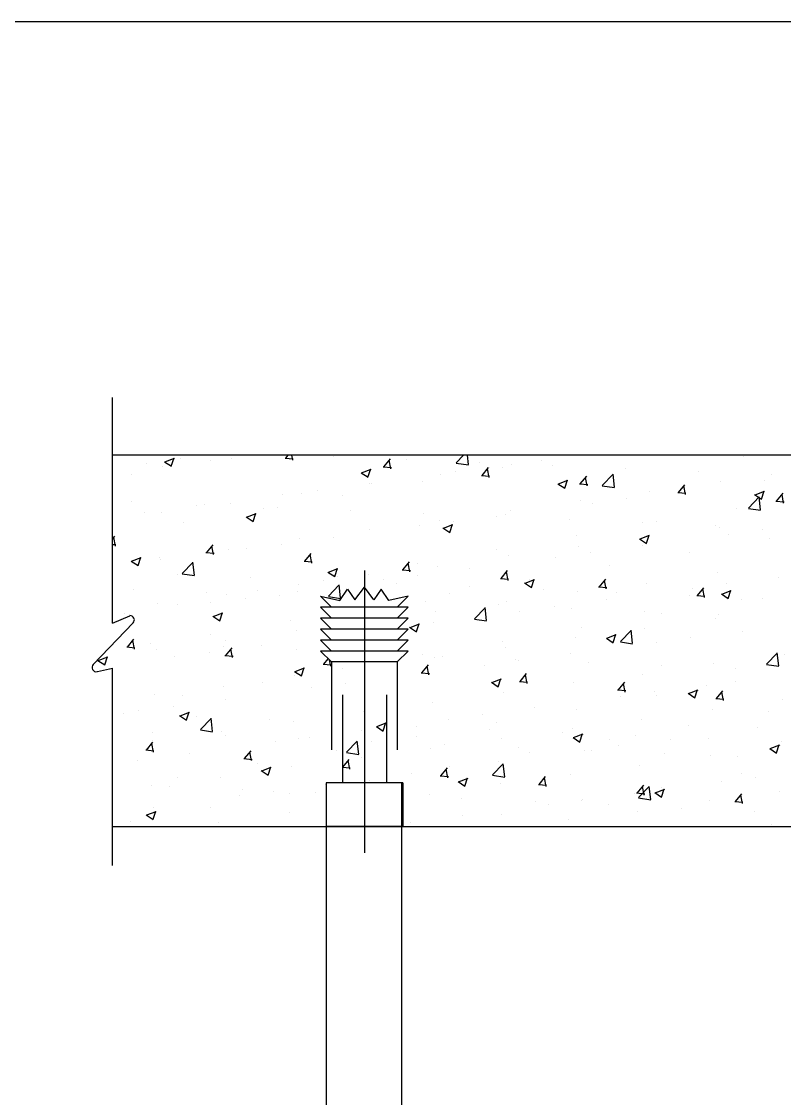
# Model space of a CAD drawing. Extents: x -730 to 2784, y 160 to 852.
# Drawn here: x -680.505 to -679.428, y 247.852 to 249.37 of the extents above; entities that cross this region are included whole.
import ezdxf

# ---------------------------------------------------------------- set-up
doc = ezdxf.new("R2010")
doc.units = 0
doc.header["$MEASUREMENT"] = 0
doc.linetypes.add('DASH3', pattern=[200, 100, -100])
doc.linetypes.add('EQUIP5', pattern=[200, 100, -100])
doc.layers.add('2', color=2, linetype='Continuous', lineweight=25)
for name, color, linetype in [('M-DE-TI', 1, 'Continuous'), ('M_HV_HATCH', 11, 'Continuous'), ('MEQUIP', 1, 'Continuous'), ('MEQUIP5', 1, 'DASH3'), ('Text', 42, 'Continuous')]:
    doc.layers.add(name, color=color, linetype=linetype)

# ---------------------------------------------------------------- blocks, each defined once
blk = doc.blocks.new('A$C4147513A')
at = {"layer": 'M_HV_HATCH', "color": 7}
for p, q in [((0.0585, 0.2005), (0.0687, 0.1564)), ((0.0836, 0.1754), (0.0585, 0.2005)), ((0.1086, 0.1754), (0.0836, 0.2005)), ((0.0836, 0.2005), (0.0836, 0)), ((0.1337, 0.1754), (0.1086, 0.2005)), ((0.1086, 0.2005), (0.1086, 0)), ((0.1587, 0.1754), (0.1337, 0.2005)), ((0.1337, 0.2005), (0.1337, 0)), ((0.1838, 0.1754), (0.1587, 0.2005)), ((0.1587, 0.2005), (0.1587, 0)), ((0.2088, 0.1754), (0.1838, 0.2005)), ((0.1838, 0.2005), (0.1838, 0)), ((0.2088, 0.1754), (0.2088, 0.0251)), ((0.0687, 0.1564), (0.0423, 0.1386)), ((0.0423, 0.1386), (0.0666, 0.1218)), ((0.0666, 0.1218), (0.0382, 0.1002)), ((0.0666, 0.0787), (0.0382, 0.1002)), ((0.0423, 0.0619), (0.0666, 0.0787)), ((0.0687, 0.0441), (0.0423, 0.0619)), ((0.0585, 0), (0.0687, 0.0441)), ((0.0836, 0.0251), (0.0585, 0)), ((0.1086, 0.0251), (0.0836, 0)), ((0.1337, 0.0251), (0.1086, 0)), ((0.1587, 0.0251), (0.1337, 0)), ((0.1838, 0.0251), (0.1587, 0)), ((0.2088, 0.0251), (0.1838, 0))]:
    blk.add_line(p, q, dxfattribs=at)
at = {"layer": 'MEQUIP', "color": 7}
for p, q in [((0.2088, 0.1754), (0.284, 0.1754)), ((0.4845, 0.1879), (0.5847, 0.1879)), ((0.4845, 0.1879), (0.4845, 0.0125)), ((0.5847, 0.1879), (0.5847, 0.0125)), ((0.284, 0.1504), (0.4845, 0.1504)), ((0, 0.1002), (0.6442, 0.1002)), ((0.284, 0.0501), (0.4845, 0.0501)), ((0.2088, 0.0251), (0.284, 0.0251)), ((0.4845, 0.0125), (0.5847, 0.0125))]:
    blk.add_line(p, q, dxfattribs=at)
at = {"layer": 'MEQUIP', "color": 7, "linetype": 'EQUIP5'}
blk.add_line((0.284, 0.1754), (0.4093, 0.1754), dxfattribs=at)
at = {"layer": 'MEQUIP5', "color": 7}
for p, q in [((0.295, 0.1754), (0.4093, 0.1754)), ((0.284, 0.0251), (0.4093, 0.0251)), ((0.295, 0.0251), (0.4093, 0.0251))]:
    blk.add_line(p, q, dxfattribs=at)

msp = doc.modelspace()

# ---------------------------------------------------------------- linework, layer by layer
at = {"layer": '2', "color": 0, "linetype": 'Continuous'}
for p, q in [((-680.3762, 248.5218), (-680.3762, 248.8401)), ((-680.3762, 248.5218), (-680.3517, 248.5325)), ((-680.347, 248.5223), (-680.4034, 248.4636)), ((-680.3976, 248.4536), (-680.3762, 248.4585)), ((-680.3762, 248.3429), (-680.3762, 248.4585)), ((-680.3762, 248.1803), (-680.3762, 248.4585))]:
    msp.add_line(p, q, dxfattribs=at)
for centre, start, end in [((-680.3514, 248.5265), 316.1455, 93.1715), ((-680.399, 248.4595), 136.1455, 283.2179)]:
    msp.add_arc(centre, 0.00603, start, end, dxfattribs=at)
at = {"layer": 'M-DE-TI', "color": 7}
msp.add_line((-682.207, 249.3699), (-679.1194, 249.3699), dxfattribs=at)
at = {"layer": 'MEQUIP', "color": 7}
for p, q in [((-680.075, 248.297), (-680.075, 246.2649)), ((-679.9684, 248.297), (-679.9684, 246.2649))]:
    msp.add_line(p, q, dxfattribs=at)
at = {"layer": 'Text', "color": 0}
for p, q in [((-677.0731, 248.7587), (-680.3762, 248.7587)), ((-680.1319, 248.7544), (-680.1283, 248.7587)), ((-680.122, 248.7517), (-680.1233, 248.7587)), ((-680.0644, 248.7575), (-680.0644, 248.7575)), ((-679.8914, 248.748), (-679.8812, 248.7587)), ((-679.8742, 248.7455), (-679.8757, 248.7587)), ((-679.4869, 248.7573), (-679.4869, 248.7573)), ((-680.3283, 248.7474), (-680.3283, 248.7474)), ((-680.3053, 248.7423), (-680.3053, 248.7423)), ((-680.3028, 248.7495), (-680.2932, 248.743)), ((-680.3023, 248.7492), (-680.2887, 248.7544)), ((-680.2933, 248.7431), (-680.2894, 248.7548)), ((-680.28, 248.7537), (-680.28, 248.7537)), ((-680.2375, 248.7507), (-680.2375, 248.7507)), ((-680.2078, 248.7546), (-680.2078, 248.7546)), ((-680.1329, 248.7545), (-680.1213, 248.7535)), ((-679.9944, 248.7424), (-679.9829, 248.7414)), ((-679.9934, 248.7423), (-679.9841, 248.7534)), ((-679.9835, 248.7395), (-679.9858, 248.7516)), ((-679.9614, 248.7532), (-679.9614, 248.7532)), ((-679.8914, 248.7476), (-679.8742, 248.745)), ((-679.8583, 248.7488), (-679.8583, 248.7488)), ((-679.855, 248.7302), (-679.8457, 248.7413)), ((-679.8441, 248.7417), (-679.8441, 248.7417)), ((-679.8261, 248.7411), (-679.8261, 248.7411)), ((-679.813, 248.7453), (-679.813, 248.7453)), ((-679.771, 248.7513), (-679.771, 248.7513)), ((-679.7553, 248.7445), (-679.7553, 248.7445)), ((-680.3501, 248.7314), (-680.3501, 248.7314)), ((-680.0254, 248.734), (-680.0158, 248.7275)), ((-680.0248, 248.7337), (-680.0113, 248.7389)), ((-680.0159, 248.7277), (-680.0119, 248.7393)), ((-679.9132, 248.7308), (-679.9132, 248.7308)), ((-679.8924, 248.7353), (-679.8924, 248.7353)), ((-679.8559, 248.7303), (-679.8444, 248.7293)), ((-679.8451, 248.7274), (-679.8473, 248.7395)), ((-679.7165, 248.7181), (-679.7072, 248.7292)), ((-679.7066, 248.7153), (-679.7089, 248.7274)), ((-679.6854, 248.7161), (-679.6703, 248.7318)), ((-679.6682, 248.7135), (-679.6703, 248.7319)), ((-679.6522, 248.7401), (-679.6522, 248.7401)), ((-679.5492, 248.7357), (-679.5492, 248.7357)), ((-679.4462, 248.7314), (-679.4462, 248.7314)), ((-680.0144, 248.7193), (-680.0144, 248.7193)), ((-680.0107, 248.7184), (-680.0107, 248.7184)), ((-679.9386, 248.7218), (-679.9386, 248.7218)), ((-679.748, 248.7185), (-679.7384, 248.7121)), ((-679.7474, 248.7183), (-679.7339, 248.7235)), ((-679.7384, 248.7122), (-679.7345, 248.7239)), ((-679.7175, 248.7182), (-679.706, 248.7172)), ((-679.6854, 248.7157), (-679.6682, 248.713)), ((-679.5781, 248.706), (-679.5688, 248.7171)), ((-679.5682, 248.7032), (-679.5704, 248.7153)), ((-679.5185, 248.7214), (-679.5185, 248.7214)), ((-679.4565, 248.7233), (-679.4565, 248.7233)), ((-680.1358, 248.7033), (-680.1358, 248.7033)), ((-680.1099, 248.7048), (-680.1099, 248.7048)), ((-680.0875, 248.7096), (-680.0875, 248.7096)), ((-680.0512, 248.7025), (-680.0512, 248.7025)), ((-679.6516, 248.6976), (-679.6516, 248.6976)), ((-679.6187, 248.707), (-679.6187, 248.707)), ((-679.579, 248.7061), (-679.5675, 248.7051)), ((-679.5785, 248.7072), (-679.5785, 248.7072)), ((-679.4794, 248.6841), (-679.4643, 248.6998)), ((-679.4706, 248.7031), (-679.461, 248.6966)), ((-679.47, 248.7028), (-679.4565, 248.708)), ((-679.4621, 248.6816), (-679.4643, 248.6999)), ((-679.461, 248.6967), (-679.4571, 248.7084)), ((-679.4396, 248.6939), (-679.4303, 248.705)), ((-679.4297, 248.6911), (-679.4319, 248.7032)), ((-680.3496, 248.694), (-680.3496, 248.694)), ((-680.2577, 248.6872), (-680.2577, 248.6872)), ((-680.2466, 248.6897), (-680.2466, 248.6897)), ((-680.2101, 248.6904), (-680.2101, 248.6904)), ((-680.1638, 248.6832), (-680.1638, 248.6832)), ((-680.1435, 248.6853), (-680.1435, 248.6853)), ((-680.0405, 248.681), (-680.0405, 248.681)), ((-679.8153, 248.681), (-679.8153, 248.681)), ((-679.7162, 248.6946), (-679.7162, 248.6946)), ((-679.6999, 248.6912), (-679.6999, 248.6912)), ((-679.4963, 248.6839), (-679.4963, 248.6839)), ((-679.4793, 248.6837), (-679.4622, 248.6811)), ((-679.4406, 248.694), (-679.429, 248.693)), ((-680.3308, 248.6776), (-680.3308, 248.6776)), ((-680.3076, 248.678), (-680.3076, 248.678)), ((-680.1876, 248.6717), (-680.178, 248.6653)), ((-680.187, 248.6715), (-680.1735, 248.6767)), ((-680.178, 248.6654), (-680.1741, 248.6771)), ((-679.9374, 248.6766), (-679.9374, 248.6766)), ((-679.9156, 248.6665), (-679.9156, 248.6665)), ((-679.8949, 248.6656), (-679.8949, 248.6656)), ((-679.8344, 248.6723), (-679.8344, 248.6723)), ((-679.8218, 248.6752), (-679.8218, 248.6752)), ((-679.7314, 248.6679), (-679.7314, 248.6679)), ((-680.2764, 248.6638), (-680.2764, 248.6638)), ((-680.0131, 248.6542), (-680.0131, 248.6542)), ((-679.9432, 248.6592), (-679.9432, 248.6592)), ((-679.9102, 248.6563), (-679.9006, 248.6498)), ((-679.9096, 248.656), (-679.8961, 248.6612)), ((-679.9006, 248.6499), (-679.8967, 248.6616)), ((-679.6283, 248.6636), (-679.6283, 248.6636)), ((-679.6089, 248.6646), (-679.6089, 248.6646)), ((-679.5253, 248.6592), (-679.5253, 248.6592)), ((-679.5208, 248.6572), (-679.5208, 248.6572)), ((-679.459, 248.6535), (-679.459, 248.6535)), ((-680.3762, 248.6404), (-680.3727, 248.6445)), ((-680.3721, 248.6307), (-680.3743, 248.6428)), ((-680.1122, 248.6406), (-680.1122, 248.6406)), ((-680.0651, 248.6431), (-680.0651, 248.6431)), ((-679.7215, 248.6453), (-679.7215, 248.6453)), ((-679.6327, 248.6408), (-679.6231, 248.6343)), ((-679.6322, 248.6406), (-679.6187, 248.6458)), ((-679.6232, 248.6345), (-679.6193, 248.6462)), ((-679.6211, 248.6427), (-679.6211, 248.6427)), ((-679.5073, 248.6471), (-679.5073, 248.6471)), ((-679.4501, 248.6415), (-679.4501, 248.6415)), ((-680.3762, 248.633), (-680.3714, 248.6326)), ((-680.2445, 248.6214), (-680.233, 248.6204)), ((-680.2436, 248.6213), (-680.2343, 248.6324)), ((-680.2337, 248.6186), (-680.2359, 248.6307)), ((-680.2125, 248.6261), (-680.2125, 248.6261)), ((-680.1866, 248.6272), (-680.1866, 248.6272)), ((-680.1382, 248.6335), (-680.1382, 248.6335)), ((-680.1051, 248.6092), (-680.0958, 248.6203)), ((-679.834, 248.626), (-679.834, 248.626)), ((-679.7186, 248.6303), (-679.7186, 248.6303)), ((-679.7023, 248.6215), (-679.7023, 248.6215)), ((-679.6292, 248.6311), (-679.6292, 248.6311)), ((-679.5626, 248.6222), (-679.5626, 248.6222)), ((-680.3498, 248.6095), (-680.3402, 248.603)), ((-680.3492, 248.6092), (-680.3357, 248.6144)), ((-680.3402, 248.6031), (-680.3363, 248.6148)), ((-680.31, 248.6138), (-680.31, 248.6138)), ((-680.3085, 248.6111), (-680.3085, 248.6111)), ((-680.2778, 248.592), (-680.2628, 248.6076)), ((-680.2606, 248.5894), (-680.2627, 248.6077)), ((-680.1061, 248.6093), (-680.0945, 248.6083)), ((-680.0952, 248.6065), (-680.0974, 248.6186)), ((-679.9667, 248.5971), (-679.9573, 248.6082)), ((-679.9567, 248.5944), (-679.959, 248.6065)), ((-679.9466, 248.6066), (-679.9466, 248.6066)), ((-679.8177, 248.6168), (-679.8177, 248.6168)), ((-679.7507, 248.6151), (-679.7507, 248.6151)), ((-680.2842, 248.591), (-680.2842, 248.591)), ((-680.2778, 248.5916), (-680.2606, 248.5889)), ((-680.0724, 248.594), (-680.0627, 248.5875)), ((-680.0718, 248.5938), (-680.0583, 248.599)), ((-680.0628, 248.5877), (-680.0589, 248.5994)), ((-680.0154, 248.5899), (-680.0154, 248.5899)), ((-679.9676, 248.5972), (-679.9561, 248.5962)), ((-679.9457, 248.5894), (-679.9457, 248.5894)), ((-679.9179, 248.6023), (-679.9179, 248.6023)), ((-679.8726, 248.599), (-679.8726, 248.599)), ((-679.8282, 248.585), (-679.8189, 248.5961)), ((-679.8183, 248.5822), (-679.8205, 248.5943)), ((-679.6752, 248.6029), (-679.6752, 248.6029)), ((-679.5232, 248.5929), (-679.5232, 248.5929)), ((-680.1811, 248.5867), (-680.1811, 248.5867)), ((-680.1145, 248.5763), (-680.1145, 248.5763)), ((-680.0781, 248.5823), (-680.0781, 248.5823)), ((-680.0718, 248.56), (-680.0568, 248.5757)), ((-680.0592, 248.5873), (-680.0592, 248.5873)), ((-680.0546, 248.5575), (-680.0567, 248.5758)), ((-679.994, 248.5831), (-679.994, 248.5831)), ((-679.975, 248.578), (-679.975, 248.578)), ((-679.8292, 248.5851), (-679.8176, 248.5841)), ((-679.7949, 248.5786), (-679.7853, 248.5721)), ((-679.7944, 248.5783), (-679.7809, 248.5835)), ((-679.7878, 248.5836), (-679.7878, 248.5836)), ((-679.7854, 248.5722), (-679.7815, 248.5839)), ((-679.6897, 248.5729), (-679.6804, 248.584)), ((-679.6798, 248.5701), (-679.6821, 248.5822)), ((-679.6234, 248.5784), (-679.6234, 248.5784)), ((-679.5098, 248.5774), (-679.5098, 248.5774)), ((-679.4367, 248.587), (-679.4367, 248.587)), ((-680.3465, 248.5695), (-680.3465, 248.5695)), ((-680.2435, 248.5651), (-680.2435, 248.5651)), ((-680.2148, 248.5619), (-680.2148, 248.5619)), ((-680.1718, 248.568), (-680.1718, 248.568)), ((-680.1404, 248.5608), (-680.1404, 248.5608)), ((-680.1159, 248.567), (-680.1159, 248.567)), ((-680.0718, 248.5596), (-680.0546, 248.5569)), ((-679.9004, 248.5643), (-679.9004, 248.5643)), ((-679.872, 248.5736), (-679.872, 248.5736)), ((-679.7689, 248.5693), (-679.7689, 248.5693)), ((-679.7209, 248.5661), (-679.7209, 248.5661)), ((-679.6907, 248.573), (-679.6792, 248.572)), ((-679.6659, 248.5649), (-679.6659, 248.5649)), ((-679.5629, 248.5606), (-679.5629, 248.5606)), ((-679.5581, 248.571), (-679.5581, 248.571)), ((-679.5523, 248.5609), (-679.5407, 248.5599)), ((-679.5513, 248.5608), (-679.542, 248.5719)), ((-679.5414, 248.558), (-679.5436, 248.5701)), ((-679.5175, 248.5631), (-679.5079, 248.5566)), ((-679.517, 248.5628), (-679.5035, 248.568)), ((-679.508, 248.5568), (-679.5041, 248.5684)), ((-680.3123, 248.5495), (-680.3123, 248.5495)), ((-680.2843, 248.5487), (-680.2843, 248.5487)), ((-680.2374, 248.551), (-680.2374, 248.551)), ((-680.189, 248.5574), (-680.189, 248.5574)), ((-679.9343, 248.552), (-679.9343, 248.552)), ((-679.8658, 248.5281), (-679.8507, 248.5437)), ((-679.8486, 248.5255), (-679.8507, 248.5438)), ((-679.8313, 248.5477), (-679.8313, 248.5477)), ((-679.82, 248.5525), (-679.82, 248.5525)), ((-679.7531, 248.5453), (-679.7531, 248.5453)), ((-679.68, 248.5549), (-679.68, 248.5549)), ((-679.4889, 248.5547), (-679.4889, 248.5547)), ((-679.4598, 248.5562), (-679.4598, 248.5562)), ((-680.3593, 248.535), (-680.3593, 248.535)), ((-680.2345, 248.5318), (-680.2249, 248.5253)), ((-680.234, 248.5315), (-680.2205, 248.5367)), ((-680.225, 248.5254), (-680.2211, 248.5371)), ((-679.9203, 248.538), (-679.9203, 248.538)), ((-679.8015, 248.539), (-679.8015, 248.539)), ((-679.7282, 248.5433), (-679.7282, 248.5433)), ((-679.6252, 248.539), (-679.6252, 248.539)), ((-679.6015, 248.5353), (-679.6015, 248.5353)), ((-679.5255, 248.5287), (-679.5255, 248.5287)), ((-679.5222, 248.5346), (-679.5222, 248.5346)), ((-680.1255, 248.5256), (-680.1255, 248.5256)), ((-679.9571, 248.5163), (-679.9475, 248.5098)), ((-679.9566, 248.516), (-679.9431, 248.5212)), ((-679.9476, 248.51), (-679.9437, 248.5216)), ((-679.9234, 248.5229), (-679.9234, 248.5229)), ((-679.8658, 248.5277), (-679.8486, 248.525)), ((-679.7141, 248.516), (-679.7141, 248.516)), ((-679.6258, 248.5142), (-679.6258, 248.5142)), ((-680.3552, 248.4883), (-680.3459, 248.4994)), ((-680.2381, 248.5063), (-680.2381, 248.5063)), ((-680.1169, 248.5121), (-680.1169, 248.5121)), ((-679.7233, 248.5018), (-679.7233, 248.5018)), ((-679.6797, 248.5008), (-679.6701, 248.4944)), ((-679.6792, 248.5006), (-679.6657, 248.5058)), ((-679.6702, 248.4945), (-679.6663, 248.5062)), ((-679.6598, 248.4961), (-679.6447, 248.5118)), ((-679.6426, 248.4936), (-679.6447, 248.5119)), ((-679.5606, 248.5012), (-679.5606, 248.5012)), ((-679.4875, 248.5108), (-679.4875, 248.5108)), ((-680.3562, 248.4884), (-680.3447, 248.4874)), ((-680.3506, 248.487), (-680.3506, 248.487)), ((-680.3453, 248.4855), (-680.3476, 248.4976)), ((-680.3226, 248.4929), (-680.3226, 248.4929)), ((-680.3147, 248.4852), (-680.3147, 248.4852)), ((-680.2195, 248.4886), (-680.2195, 248.4886)), ((-680.2172, 248.4976), (-680.2172, 248.4976)), ((-680.2168, 248.4761), (-680.2075, 248.4872)), ((-680.2069, 248.4734), (-680.2091, 248.4855)), ((-680.1667, 248.4909), (-680.1667, 248.4909)), ((-680.1165, 248.4842), (-680.1165, 248.4842)), ((-679.8266, 248.4967), (-679.8266, 248.4967)), ((-679.8224, 248.4882), (-679.8224, 248.4882)), ((-679.6598, 248.4957), (-679.6426, 248.493)), ((-679.6089, 248.4949), (-679.6089, 248.4949)), ((-680.3967, 248.4695), (-680.3871, 248.463)), ((-680.3962, 248.4692), (-680.3827, 248.4744)), ((-680.3872, 248.4632), (-680.3833, 248.4748)), ((-680.2881, 248.4749), (-680.2881, 248.4749)), ((-680.2398, 248.4812), (-680.2398, 248.4812)), ((-680.2177, 248.4763), (-680.2062, 248.4752)), ((-680.0783, 248.464), (-680.0719, 248.4717)), ((-680.0684, 248.4613), (-680.07, 248.4699)), ((-679.9392, 248.4774), (-679.9392, 248.4774)), ((-679.9226, 248.4738), (-679.9226, 248.4738)), ((-679.9104, 248.4755), (-679.9104, 248.4755)), ((-679.8073, 248.4712), (-679.8073, 248.4712)), ((-679.8039, 248.4692), (-679.8039, 248.4692)), ((-679.7308, 248.4788), (-679.7308, 248.4788)), ((-679.4538, 248.4642), (-679.4387, 248.4798)), ((-679.4366, 248.4616), (-679.4387, 248.4799)), ((-679.4287, 248.478), (-679.4287, 248.478)), ((-680.1193, 248.454), (-680.1097, 248.4476)), ((-680.1188, 248.4538), (-680.1053, 248.459)), ((-680.1098, 248.4477), (-680.1059, 248.4594)), ((-680.0793, 248.4641), (-680.0678, 248.4631)), ((-680.0518, 248.4581), (-680.0518, 248.4581)), ((-680.0201, 248.4614), (-680.0201, 248.4614)), ((-679.9399, 248.4519), (-679.9306, 248.463)), ((-679.93, 248.4492), (-679.9322, 248.4613)), ((-679.8522, 248.4628), (-679.8522, 248.4628)), ((-679.7043, 248.4668), (-679.7043, 248.4668)), ((-679.6013, 248.4624), (-679.6013, 248.4624)), ((-679.5279, 248.4644), (-679.5279, 248.4644)), ((-679.4982, 248.4581), (-679.4982, 248.4581)), ((-679.4538, 248.4638), (-679.4366, 248.4611)), ((-680.1644, 248.4387), (-680.1644, 248.4387)), ((-680.1192, 248.4478), (-680.1192, 248.4478)), ((-679.9741, 248.4468), (-679.9741, 248.4468)), ((-679.9408, 248.452), (-679.9293, 248.451)), ((-679.8419, 248.4386), (-679.8323, 248.4321)), ((-679.8414, 248.4383), (-679.8278, 248.4435)), ((-679.8324, 248.4323), (-679.8285, 248.4439)), ((-679.8024, 248.4399), (-679.7908, 248.4389)), ((-679.8014, 248.4398), (-679.7921, 248.4509)), ((-679.7915, 248.437), (-679.7937, 248.4491)), ((-679.7256, 248.4376), (-679.7256, 248.4376)), ((-679.663, 248.4277), (-679.6537, 248.4388)), ((-679.6281, 248.4499), (-679.6281, 248.4499)), ((-679.4969, 248.4395), (-679.4969, 248.4395)), ((-680.2195, 248.4333), (-680.2195, 248.4333)), ((-680.0956, 248.4308), (-680.0956, 248.4308)), ((-680.0472, 248.4371), (-680.0472, 248.4371)), ((-679.8247, 248.424), (-679.8247, 248.424)), ((-679.6639, 248.4278), (-679.6524, 248.4268)), ((-679.6531, 248.4249), (-679.6553, 248.437)), ((-679.6113, 248.4251), (-679.6113, 248.4251)), ((-679.5645, 248.4231), (-679.5549, 248.4166)), ((-679.564, 248.4229), (-679.5504, 248.4281)), ((-679.555, 248.4168), (-679.5511, 248.4285)), ((-679.5382, 248.4347), (-679.5382, 248.4347)), ((-679.5245, 248.4156), (-679.5152, 248.4267)), ((-679.5146, 248.4128), (-679.5168, 248.4249)), ((-680.317, 248.421), (-680.317, 248.421)), ((-680.2769, 248.4194), (-680.2769, 248.4194)), ((-680.2175, 248.4147), (-680.2175, 248.4147)), ((-679.925, 248.4095), (-679.925, 248.4095)), ((-679.6597, 248.4187), (-679.6597, 248.4187)), ((-679.6095, 248.4202), (-679.6095, 248.4202)), ((-679.5255, 248.4157), (-679.5139, 248.4147)), ((-679.4311, 248.4137), (-679.4311, 248.4137)), ((-680.3602, 248.3943), (-680.3602, 248.3943)), ((-680.3389, 248.3987), (-680.3389, 248.3987)), ((-680.2906, 248.4051), (-680.2906, 248.4051)), ((-680.2815, 248.3918), (-680.2719, 248.3853)), ((-680.281, 248.3915), (-680.2675, 248.3967)), ((-680.272, 248.3855), (-680.2681, 248.3971)), ((-680.0225, 248.3971), (-680.0225, 248.3971)), ((-679.8547, 248.3931), (-679.8547, 248.3931)), ((-679.7816, 248.4027), (-679.7816, 248.4027)), ((-679.722, 248.4008), (-679.722, 248.4008)), ((-679.5302, 248.4001), (-679.5302, 248.4001)), ((-679.4506, 248.3971), (-679.4506, 248.3971)), ((-680.2571, 248.3899), (-680.2571, 248.3899)), ((-680.2522, 248.372), (-680.2372, 248.3876)), ((-680.235, 248.3694), (-680.2371, 248.3878)), ((-680.1541, 248.3856), (-680.1541, 248.3856)), ((-680.1216, 248.3836), (-680.1216, 248.3836)), ((-680.051, 248.3812), (-680.051, 248.3812)), ((-680.0036, 248.3761), (-679.99, 248.3813)), ((-679.9946, 248.37), (-679.9907, 248.3817)), ((-679.948, 248.3769), (-679.948, 248.3769)), ((-679.903, 248.3867), (-679.903, 248.3867)), ((-679.8346, 248.3815), (-679.8346, 248.3815)), ((-679.6305, 248.3857), (-679.6305, 248.3857)), ((-679.5632, 248.3778), (-679.5632, 248.3778)), ((-680.3195, 248.3684), (-680.3195, 248.3684)), ((-680.2522, 248.3716), (-680.235, 248.3689)), ((-680.2218, 248.3691), (-680.2218, 248.3691)), ((-680.2164, 248.364), (-680.2164, 248.364)), ((-680.0249, 248.3706), (-680.0249, 248.3706)), ((-680.0041, 248.3763), (-679.9945, 248.3698)), ((-679.9472, 248.3622), (-679.9472, 248.3622)), ((-679.8449, 248.3725), (-679.8449, 248.3725)), ((-679.7419, 248.3682), (-679.7419, 248.3682)), ((-679.728, 248.3733), (-679.728, 248.3733)), ((-679.7261, 248.3606), (-679.7126, 248.3658)), ((-679.7172, 248.3545), (-679.7132, 248.3662)), ((-679.6388, 248.3638), (-679.6388, 248.3638)), ((-679.4671, 248.3746), (-679.4671, 248.3746)), ((-680.3284, 248.3431), (-680.3191, 248.3542)), ((-680.3185, 248.3403), (-680.3208, 248.3524)), ((-680.3194, 248.3567), (-680.3194, 248.3567)), ((-680.1464, 248.3547), (-680.1464, 248.3547)), ((-680.1134, 248.3596), (-680.1134, 248.3596)), ((-680.098, 248.361), (-680.098, 248.361)), ((-680.0462, 248.34), (-680.0312, 248.3557)), ((-680.029, 248.3375), (-680.0311, 248.3558)), ((-680.0103, 248.3553), (-680.0103, 248.3553)), ((-679.9073, 248.3509), (-679.9073, 248.3509)), ((-679.8271, 248.3597), (-679.8271, 248.3597)), ((-679.8042, 248.3466), (-679.8042, 248.3466)), ((-679.7267, 248.3609), (-679.7171, 248.3544)), ((-679.6758, 248.3585), (-679.6758, 248.3585)), ((-679.6621, 248.349), (-679.6621, 248.349)), ((-679.589, 248.3586), (-679.589, 248.3586)), ((-679.5358, 248.3595), (-679.5358, 248.3595)), ((-679.4487, 248.3451), (-679.4352, 248.3503)), ((-679.4397, 248.3391), (-679.4358, 248.3507)), ((-679.4334, 248.3495), (-679.4334, 248.3495)), ((-679.4328, 248.3551), (-679.4328, 248.3551)), ((-680.3294, 248.3432), (-680.3179, 248.3422)), ((-680.2683, 248.3386), (-680.2683, 248.3386)), ((-680.191, 248.3311), (-680.1794, 248.33)), ((-680.19, 248.331), (-680.1807, 248.342)), ((-680.1801, 248.3282), (-680.1823, 248.3403)), ((-680.0598, 248.3429), (-680.0598, 248.3429)), ((-680.0462, 248.3396), (-680.029, 248.337)), ((-680.0248, 248.3329), (-680.0248, 248.3329)), ((-679.9273, 248.3452), (-679.9273, 248.3452)), ((-679.7884, 248.3391), (-679.7884, 248.3391)), ((-679.7105, 248.3426), (-679.7105, 248.3426)), ((-679.7012, 248.3422), (-679.7012, 248.3422)), ((-679.5981, 248.3379), (-679.5981, 248.3379)), ((-679.5325, 248.3359), (-679.5325, 248.3359)), ((-679.4951, 248.3335), (-679.4951, 248.3335)), ((-679.4493, 248.3454), (-679.4397, 248.3389)), ((-680.3414, 248.329), (-680.3414, 248.329)), ((-680.1723, 248.3236), (-680.1723, 248.3236)), ((-680.1657, 248.3138), (-680.1522, 248.319)), ((-680.1568, 248.3077), (-680.1528, 248.3194)), ((-680.1239, 248.3193), (-680.1239, 248.3193)), ((-680.0525, 248.3189), (-680.041, 248.3179)), ((-680.0515, 248.3188), (-680.0422, 248.3299)), ((-680.0416, 248.3161), (-680.0439, 248.3282)), ((-679.9131, 248.3067), (-679.9038, 248.3178)), ((-679.9055, 248.3169), (-679.9055, 248.3169)), ((-679.9032, 248.304), (-679.9054, 248.3161)), ((-679.9009, 248.3198), (-679.9009, 248.3198)), ((-679.8402, 248.3081), (-679.8252, 248.3237)), ((-679.8324, 248.3265), (-679.8324, 248.3265)), ((-679.823, 248.3055), (-679.8251, 248.3238)), ((-679.6328, 248.3214), (-679.6328, 248.3214)), ((-680.2849, 248.3042), (-680.2849, 248.3042)), ((-680.2242, 248.3048), (-680.2242, 248.3048)), ((-680.1663, 248.3141), (-680.1567, 248.3076)), ((-679.9538, 248.3106), (-679.9538, 248.3106)), ((-679.9141, 248.3068), (-679.9025, 248.3058)), ((-679.8883, 248.2984), (-679.8748, 248.3035)), ((-679.8793, 248.2923), (-679.8754, 248.3039)), ((-679.8402, 248.3077), (-679.823, 248.305)), ((-679.7746, 248.2946), (-679.7653, 248.3057)), ((-679.7647, 248.2918), (-679.767, 248.3039)), ((-679.7303, 248.309), (-679.7303, 248.309)), ((-679.4895, 248.3102), (-679.4895, 248.3102)), ((-679.4696, 248.3049), (-679.4696, 248.3049)), ((-680.3217, 248.2925), (-680.3217, 248.2925)), ((-680.2955, 248.2918), (-680.2955, 248.2918)), ((-680.1925, 248.2875), (-680.1925, 248.2875)), ((-680.0757, 248.2945), (-680.0757, 248.2945)), ((-680.0135, 248.3005), (-680.0135, 248.3005)), ((-679.8889, 248.2986), (-679.8793, 248.2921)), ((-679.8294, 248.2955), (-679.8294, 248.2955)), ((-679.7756, 248.2947), (-679.7641, 248.2937)), ((-679.6362, 248.2825), (-679.6269, 248.2936)), ((-679.6342, 248.2761), (-679.6191, 248.2918)), ((-679.6263, 248.2797), (-679.6285, 248.2918)), ((-679.617, 248.2736), (-679.6191, 248.2919)), ((-679.6109, 248.2829), (-679.5974, 248.2881)), ((-679.6021, 248.2909), (-679.6021, 248.2909)), ((-679.6019, 248.2768), (-679.598, 248.2885)), ((-679.5179, 248.2985), (-679.5179, 248.2985)), ((-680.1971, 248.2785), (-680.1971, 248.2785)), ((-680.1488, 248.2849), (-680.1488, 248.2849)), ((-680.1261, 248.2812), (-680.1261, 248.2812)), ((-680.0894, 248.2831), (-680.0894, 248.2831)), ((-679.9297, 248.281), (-679.9297, 248.281)), ((-679.8833, 248.2744), (-679.8833, 248.2744)), ((-679.7146, 248.2716), (-679.7146, 248.2716)), ((-679.7129, 248.2728), (-679.7129, 248.2728)), ((-679.6398, 248.2824), (-679.6398, 248.2824)), ((-679.6371, 248.2826), (-679.6256, 248.2816)), ((-679.6342, 248.2757), (-679.617, 248.2731)), ((-679.6115, 248.2831), (-679.6019, 248.2767)), ((-679.5349, 248.2716), (-679.5349, 248.2716)), ((-679.4987, 248.2705), (-679.4872, 248.2695)), ((-679.4977, 248.2704), (-679.4884, 248.2815)), ((-679.4878, 248.2676), (-679.4901, 248.2797)), ((-679.4358, 248.2852), (-679.4358, 248.2852)), ((-680.3279, 248.2516), (-680.3144, 248.2567)), ((-680.319, 248.2625), (-680.319, 248.2625)), ((-680.3189, 248.2455), (-680.315, 248.2571)), ((-680.2386, 248.2618), (-680.2386, 248.2618)), ((-679.7803, 248.27), (-679.7803, 248.27)), ((-679.7612, 248.2665), (-679.7612, 248.2665)), ((-679.6773, 248.2657), (-679.6773, 248.2657)), ((-679.6352, 248.2571), (-679.6352, 248.2571)), ((-679.5742, 248.2613), (-679.5742, 248.2613)), ((-679.4712, 248.257), (-679.4712, 248.257)), ((-680.3512, 248.2425), (-680.3512, 248.2425)), ((-680.3285, 248.2518), (-680.3189, 248.2453)), ((-680.2265, 248.2406), (-680.2265, 248.2406)), ((-680.1263, 248.255), (-680.1263, 248.255)), ((-679.9562, 248.2408), (-679.9562, 248.2408)), ((-679.8831, 248.2504), (-679.8831, 248.2504)), ((-679.8272, 248.2523), (-679.8272, 248.2523)), ((-679.7327, 248.2448), (-679.7327, 248.2448)), ((-677.0731, 248.2351), (-680.3762, 248.2351)), ((-679.4472, 248.2383), (-679.4472, 248.2383))]:
    msp.add_line(p, q, dxfattribs=at)

# ---------------------------------------------------------------- block references
at = {"layer": 'Text', "color": 0, "xscale": 0.6172843850673075, "yscale": 0.6172843850673075, "zscale": 0.6172843850674073, "rotation": 270}
msp.add_blockref('A$C4147513A', (-680.0828, 248.5961), dxfattribs=at)

doc.saveas('drawing.dxf')
